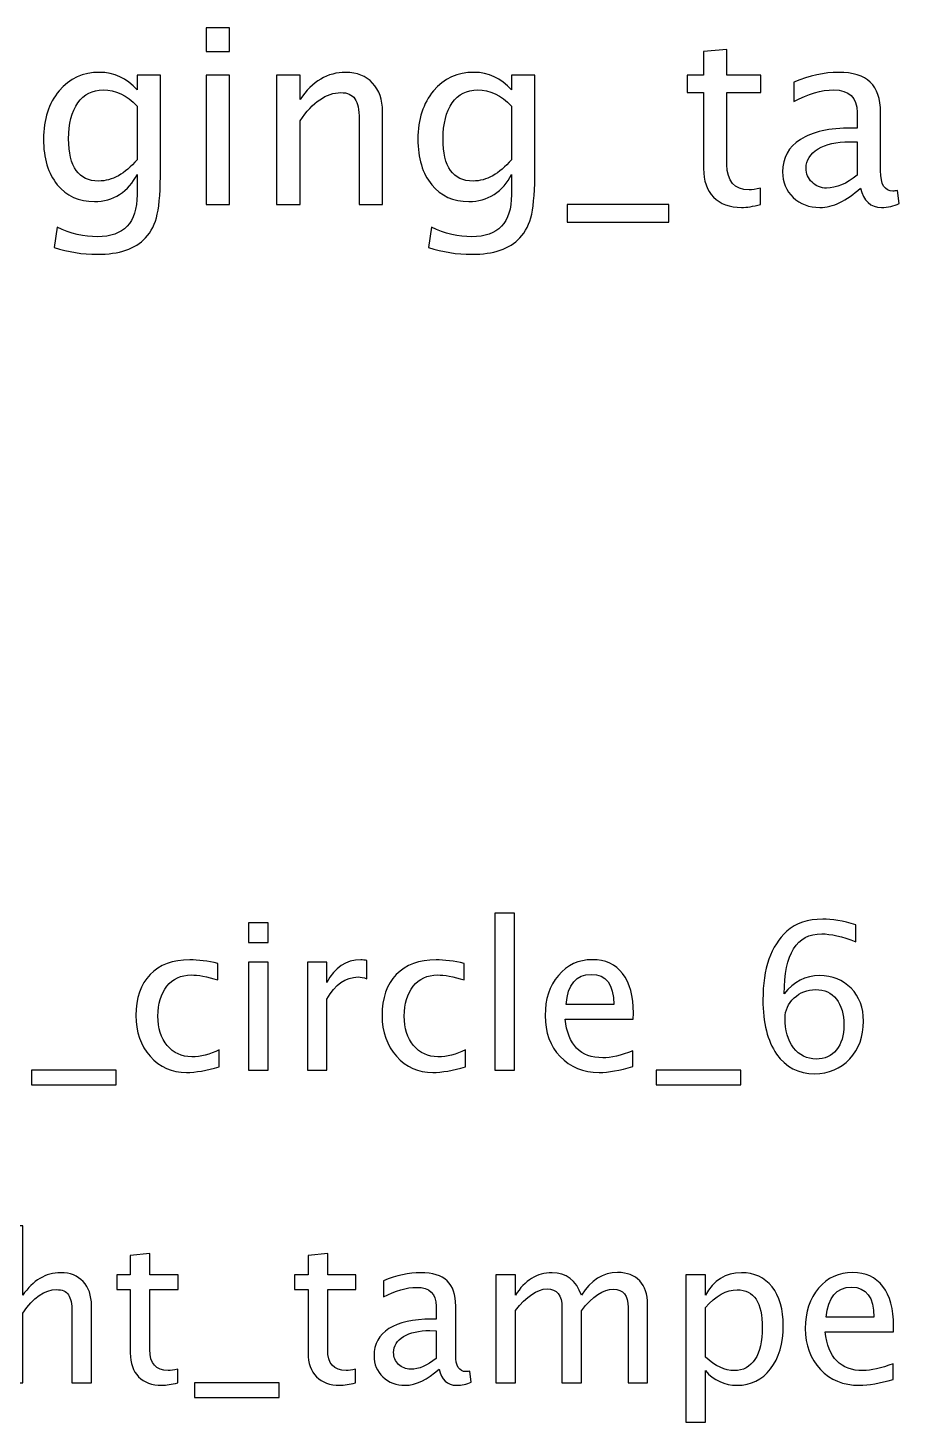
# Model space of a CAD drawing. Header units: centimetres. Extents: x -28.3 to 27.7, y -26.9 to 29.1.
# Drawn here: x -10.86 to -6.33, y 21.84 to 29.09 of the extents above; entities that cross this region are included whole.
import ezdxf

# ---------------------------------------------------------------- set-up
doc = ezdxf.new("R2010")
doc.units = ezdxf.units.CM
doc.header["$MEASUREMENT"] = 0
doc.layers.add('Layer 1', color=7, linetype='Continuous')

msp = doc.modelspace()

# ---------------------------------------------------------------- linework, layer by layer
at = {"layer": 'Layer 1'}
for points, knots in [([(-9.93067, 28.96673), (-9.93067, 28.96673), (-9.93067, 29.08865), (-9.93067, 29.08865), (-9.93067, 29.08865), (-9.93067, 29.08865), (-9.80875, 29.08865), (-9.80875, 29.08865), (-9.80875, 29.08865), (-9.80875, 29.08865), (-9.80875, 28.96673), (-9.80875, 28.96673), (-9.80875, 28.96673), (-9.80875, 28.96673), (-9.93067, 28.96673), (-9.93067, 28.96673)], [0, 0, 0, 0, 0.2, 0.2, 0.2, 0.2, 0.4, 0.4, 0.4, 0.4, 0.6, 0.6, 0.6, 0.6, 1, 1, 1, 1]), ([(-7.04755, 28.17065), (-7.08523, 28.16028), (-7.11803, 28.1552), (-7.14576, 28.1552), (-7.14576, 28.1552), (-7.20799, 28.1552), (-7.25646, 28.17298), (-7.29118, 28.20854), (-7.29118, 28.20854), (-7.3261, 28.2441), (-7.34346, 28.29342), (-7.34346, 28.35671), (-7.34346, 28.35671), (-7.34346, 28.35671), (-7.34346, 28.7521), (-7.34346, 28.7521), (-7.34346, 28.7521), (-7.34346, 28.7521), (-7.4277, 28.7521), (-7.4277, 28.7521), (-7.4277, 28.7521), (-7.4277, 28.7521), (-7.4277, 28.84354), (-7.4277, 28.84354), (-7.4277, 28.84354), (-7.4277, 28.84354), (-7.34346, 28.84354), (-7.34346, 28.84354), (-7.34346, 28.84354), (-7.34346, 28.84354), (-7.34346, 28.96525), (-7.34346, 28.96525), (-7.34346, 28.96525), (-7.34346, 28.96525), (-7.22154, 28.97689), (-7.22154, 28.97689), (-7.22154, 28.97689), (-7.22154, 28.97689), (-7.22154, 28.84354), (-7.22154, 28.84354), (-7.22154, 28.84354), (-7.22154, 28.84354), (-7.04501, 28.84354), (-7.04501, 28.84354), (-7.04501, 28.84354), (-7.04501, 28.84354), (-7.04501, 28.7521), (-7.04501, 28.7521), (-7.04501, 28.7521), (-7.04501, 28.7521), (-7.22154, 28.7521), (-7.22154, 28.7521), (-7.22154, 28.7521), (-7.22154, 28.7521), (-7.22154, 28.37872), (-7.22154, 28.37872), (-7.22154, 28.37872), (-7.22154, 28.29067), (-7.18323, 28.24664), (-7.10682, 28.24664), (-7.10682, 28.24664), (-7.09052, 28.24664), (-7.07083, 28.24939), (-7.04755, 28.25468), (-7.04755, 28.25468), (-7.04755, 28.25468), (-7.04755, 28.17065), (-7.04755, 28.17065)], [0, 0, 0, 0, 0.0555556, 0.0555556, 0.0555556, 0.0555556, 0.1111111, 0.1111111, 0.1111111, 0.1111111, 0.1666667, 0.1666667, 0.1666667, 0.1666667, 0.2222222, 0.2222222, 0.2222222, 0.2222222, 0.2777778, 0.2777778, 0.2777778, 0.2777778, 0.3333333, 0.3333333, 0.3333333, 0.3333333, 0.3888889, 0.3888889, 0.3888889, 0.3888889, 0.4444444, 0.4444444, 0.4444444, 0.4444444, 0.5, 0.5, 0.5, 0.5, 0.5555556, 0.5555556, 0.5555556, 0.5555556, 0.6111111, 0.6111111, 0.6111111, 0.6111111, 0.6666667, 0.6666667, 0.6666667, 0.6666667, 0.7222222, 0.7222222, 0.7222222, 0.7222222, 0.7777778, 0.7777778, 0.7777778, 0.7777778, 0.8333333, 0.8333333, 0.8333333, 0.8333333, 0.8888889, 0.8888889, 0.8888889, 0.8888889, 1, 1, 1, 1]), ([(-10.71998, 27.94692), (-10.71998, 27.94692), (-10.70559, 28.05233), (-10.70559, 28.05233), (-10.70559, 28.05233), (-10.63489, 28.01931), (-10.56483, 28.0028), (-10.49561, 28.0028), (-10.49561, 28.0028), (-10.35824, 28.0028), (-10.28945, 28.07561), (-10.28945, 28.22103), (-10.28945, 28.22103), (-10.28945, 28.22103), (-10.28945, 28.32686), (-10.28945, 28.32686), (-10.28945, 28.32686), (-10.31062, 28.2822), (-10.34067, 28.2477), (-10.37983, 28.22293), (-10.37983, 28.22293), (-10.41899, 28.19817), (-10.46259, 28.18568), (-10.51064, 28.18568), (-10.51064, 28.18568), (-10.59213, 28.18568), (-10.65669, 28.21489), (-10.70432, 28.27331), (-10.70432, 28.27331), (-10.75194, 28.33173), (-10.77586, 28.41089), (-10.77586, 28.5108), (-10.77586, 28.5108), (-10.77586, 28.61304), (-10.74877, 28.69643), (-10.69458, 28.76099), (-10.69458, 28.76099), (-10.64018, 28.82534), (-10.57012, 28.85751), (-10.48397, 28.85751), (-10.48397, 28.85751), (-10.40862, 28.85751), (-10.34364, 28.82703), (-10.28945, 28.76586), (-10.28945, 28.76586), (-10.28945, 28.76586), (-10.28945, 28.84354), (-10.28945, 28.84354), (-10.28945, 28.84354), (-10.28945, 28.84354), (-10.16753, 28.84354), (-10.16753, 28.84354), (-10.16753, 28.84354), (-10.16753, 28.84354), (-10.16753, 28.35417), (-10.16753, 28.35417), (-10.16753, 28.35417), (-10.16753, 28.24897), (-10.17303, 28.17108), (-10.18404, 28.12049), (-10.18404, 28.12049), (-10.19483, 28.0699), (-10.21558, 28.02841), (-10.24563, 27.99624), (-10.24563, 27.99624), (-10.29897, 27.93972), (-10.38237, 27.91136), (-10.49561, 27.91136), (-10.49561, 27.91136), (-10.57329, 27.91136), (-10.64801, 27.92321), (-10.71998, 27.94692)], [0, 0, 0, 0, 0.0526316, 0.0526316, 0.0526316, 0.0526316, 0.1052632, 0.1052632, 0.1052632, 0.1052632, 0.1578947, 0.1578947, 0.1578947, 0.1578947, 0.2105263, 0.2105263, 0.2105263, 0.2105263, 0.2631579, 0.2631579, 0.2631579, 0.2631579, 0.3157895, 0.3157895, 0.3157895, 0.3157895, 0.3684211, 0.3684211, 0.3684211, 0.3684211, 0.4210526, 0.4210526, 0.4210526, 0.4210526, 0.4736842, 0.4736842, 0.4736842, 0.4736842, 0.5263158, 0.5263158, 0.5263158, 0.5263158, 0.5789474, 0.5789474, 0.5789474, 0.5789474, 0.6315789, 0.6315789, 0.6315789, 0.6315789, 0.6842105, 0.6842105, 0.6842105, 0.6842105, 0.7368421, 0.7368421, 0.7368421, 0.7368421, 0.7894737, 0.7894737, 0.7894737, 0.7894737, 0.8421053, 0.8421053, 0.8421053, 0.8421053, 0.8947368, 0.8947368, 0.8947368, 0.8947368, 1, 1, 1, 1]), ([(-9.56364, 28.17044), (-9.56364, 28.17044), (-9.56364, 28.84354), (-9.56364, 28.84354), (-9.56364, 28.84354), (-9.56364, 28.84354), (-9.44172, 28.84354), (-9.44172, 28.84354), (-9.44172, 28.84354), (-9.44172, 28.84354), (-9.44172, 28.71633), (-9.44172, 28.71633), (-9.44172, 28.71633), (-9.37716, 28.81052), (-9.298, 28.85751), (-9.20444, 28.85751), (-9.20444, 28.85751), (-9.1456, 28.85751), (-9.09882, 28.8391), (-9.06432, 28.80205), (-9.06432, 28.80205), (-9.02982, 28.76522), (-9.01246, 28.71548), (-9.01246, 28.65325), (-9.01246, 28.65325), (-9.01246, 28.65325), (-9.01246, 28.17044), (-9.01246, 28.17044), (-9.01246, 28.17044), (-9.01246, 28.17044), (-9.13438, 28.17044), (-9.13438, 28.17044), (-9.13438, 28.17044), (-9.13438, 28.17044), (-9.13438, 28.61346), (-9.13438, 28.61346), (-9.13438, 28.61346), (-9.13438, 28.66341), (-9.14179, 28.69897), (-9.15639, 28.72014), (-9.15639, 28.72014), (-9.17121, 28.74152), (-9.19555, 28.7521), (-9.22963, 28.7521), (-9.22963, 28.7521), (-9.30456, 28.7521), (-9.37526, 28.70321), (-9.44172, 28.60542), (-9.44172, 28.60542), (-9.44172, 28.60542), (-9.44172, 28.17044), (-9.44172, 28.17044), (-9.44172, 28.17044), (-9.44172, 28.17044), (-9.56364, 28.17044), (-9.56364, 28.17044)], [0, 0, 0, 0, 0.0666667, 0.0666667, 0.0666667, 0.0666667, 0.1333333, 0.1333333, 0.1333333, 0.1333333, 0.2, 0.2, 0.2, 0.2, 0.2666667, 0.2666667, 0.2666667, 0.2666667, 0.3333333, 0.3333333, 0.3333333, 0.3333333, 0.4, 0.4, 0.4, 0.4, 0.4666667, 0.4666667, 0.4666667, 0.4666667, 0.5333333, 0.5333333, 0.5333333, 0.5333333, 0.6, 0.6, 0.6, 0.6, 0.6666667, 0.6666667, 0.6666667, 0.6666667, 0.7333333, 0.7333333, 0.7333333, 0.7333333, 0.8, 0.8, 0.8, 0.8, 0.8666667, 0.8666667, 0.8666667, 0.8666667, 1, 1, 1, 1]), ([(-8.77285, 27.94692), (-8.77285, 27.94692), (-8.75846, 28.05233), (-8.75846, 28.05233), (-8.75846, 28.05233), (-8.68776, 28.01931), (-8.6177, 28.0028), (-8.54848, 28.0028), (-8.54848, 28.0028), (-8.41111, 28.0028), (-8.34232, 28.07561), (-8.34232, 28.22103), (-8.34232, 28.22103), (-8.34232, 28.22103), (-8.34232, 28.32686), (-8.34232, 28.32686), (-8.34232, 28.32686), (-8.36349, 28.2822), (-8.39354, 28.2477), (-8.4327, 28.22293), (-8.4327, 28.22293), (-8.47186, 28.19817), (-8.51546, 28.18568), (-8.56351, 28.18568), (-8.56351, 28.18568), (-8.645, 28.18568), (-8.70956, 28.21489), (-8.75719, 28.27331), (-8.75719, 28.27331), (-8.80481, 28.33173), (-8.82873, 28.41089), (-8.82873, 28.5108), (-8.82873, 28.5108), (-8.82873, 28.61304), (-8.80164, 28.69643), (-8.74745, 28.76099), (-8.74745, 28.76099), (-8.69305, 28.82534), (-8.62299, 28.85751), (-8.53684, 28.85751), (-8.53684, 28.85751), (-8.46149, 28.85751), (-8.39651, 28.82703), (-8.34232, 28.76586), (-8.34232, 28.76586), (-8.34232, 28.76586), (-8.34232, 28.84354), (-8.34232, 28.84354), (-8.34232, 28.84354), (-8.34232, 28.84354), (-8.2204, 28.84354), (-8.2204, 28.84354), (-8.2204, 28.84354), (-8.2204, 28.84354), (-8.2204, 28.35417), (-8.2204, 28.35417), (-8.2204, 28.35417), (-8.2204, 28.24897), (-8.2259, 28.17108), (-8.23691, 28.12049), (-8.23691, 28.12049), (-8.2477, 28.0699), (-8.26845, 28.02841), (-8.2985, 27.99624), (-8.2985, 27.99624), (-8.35184, 27.93972), (-8.43524, 27.91136), (-8.54848, 27.91136), (-8.54848, 27.91136), (-8.62616, 27.91136), (-8.70088, 27.92321), (-8.77285, 27.94692)], [0, 0, 0, 0, 0.0526316, 0.0526316, 0.0526316, 0.0526316, 0.1052632, 0.1052632, 0.1052632, 0.1052632, 0.1578947, 0.1578947, 0.1578947, 0.1578947, 0.2105263, 0.2105263, 0.2105263, 0.2105263, 0.2631579, 0.2631579, 0.2631579, 0.2631579, 0.3157895, 0.3157895, 0.3157895, 0.3157895, 0.3684211, 0.3684211, 0.3684211, 0.3684211, 0.4210526, 0.4210526, 0.4210526, 0.4210526, 0.4736842, 0.4736842, 0.4736842, 0.4736842, 0.5263158, 0.5263158, 0.5263158, 0.5263158, 0.5789474, 0.5789474, 0.5789474, 0.5789474, 0.6315789, 0.6315789, 0.6315789, 0.6315789, 0.6842105, 0.6842105, 0.6842105, 0.6842105, 0.7368421, 0.7368421, 0.7368421, 0.7368421, 0.7894737, 0.7894737, 0.7894737, 0.7894737, 0.8421053, 0.8421053, 0.8421053, 0.8421053, 0.8947368, 0.8947368, 0.8947368, 0.8947368, 1, 1, 1, 1]), ([(-6.52664, 28.25617), (-6.59987, 28.18886), (-6.67036, 28.1552), (-6.73809, 28.1552), (-6.73809, 28.1552), (-6.79376, 28.1552), (-6.84012, 28.17256), (-6.87673, 28.20748), (-6.87673, 28.20748), (-6.91356, 28.24241), (-6.93198, 28.28643), (-6.93198, 28.33956), (-6.93198, 28.33956), (-6.93198, 28.41301), (-6.90108, 28.46953), (-6.83927, 28.5089), (-6.83927, 28.5089), (-6.77746, 28.54827), (-6.68877, 28.56795), (-6.5732, 28.56795), (-6.5732, 28.56795), (-6.5732, 28.56795), (-6.54463, 28.56795), (-6.54463, 28.56795), (-6.54463, 28.56795), (-6.54463, 28.56795), (-6.54463, 28.64902), (-6.54463, 28.64902), (-6.54463, 28.64902), (-6.54463, 28.72712), (-6.58527, 28.76607), (-6.66676, 28.76607), (-6.66676, 28.76607), (-6.72984, 28.76607), (-6.79884, 28.74617), (-6.87356, 28.70638), (-6.87356, 28.70638), (-6.87356, 28.70638), (-6.87356, 28.80671), (-6.87356, 28.80671), (-6.87356, 28.80671), (-6.79143, 28.84058), (-6.71396, 28.85751), (-6.64136, 28.85751), (-6.64136, 28.85751), (-6.56664, 28.85751), (-6.5114, 28.84058), (-6.47605, 28.8065), (-6.47605, 28.8065), (-6.44049, 28.77242), (-6.42271, 28.71993), (-6.42271, 28.64902), (-6.42271, 28.64902), (-6.42271, 28.64902), (-6.42271, 28.34485), (-6.42271, 28.34485), (-6.42271, 28.34485), (-6.42271, 28.27522), (-6.40133, 28.24029), (-6.35836, 28.24029), (-6.35836, 28.24029), (-6.35307, 28.24029), (-6.34524, 28.24114), (-6.33487, 28.24283), (-6.33487, 28.24283), (-6.33487, 28.24283), (-6.32619, 28.1751), (-6.32619, 28.1751), (-6.32619, 28.1751), (-6.35392, 28.16176), (-6.3844, 28.1552), (-6.41784, 28.1552), (-6.41784, 28.1552), (-6.47478, 28.1552), (-6.51097, 28.18886), (-6.52664, 28.25617)], [0, 0, 0, 0, 0.05, 0.05, 0.05, 0.05, 0.1, 0.1, 0.1, 0.1, 0.15, 0.15, 0.15, 0.15, 0.2, 0.2, 0.2, 0.2, 0.25, 0.25, 0.25, 0.25, 0.3, 0.3, 0.3, 0.3, 0.35, 0.35, 0.35, 0.35, 0.4, 0.4, 0.4, 0.4, 0.45, 0.45, 0.45, 0.45, 0.5, 0.5, 0.5, 0.5, 0.55, 0.55, 0.55, 0.55, 0.6, 0.6, 0.6, 0.6, 0.65, 0.65, 0.65, 0.65, 0.7, 0.7, 0.7, 0.7, 0.75, 0.75, 0.75, 0.75, 0.8, 0.8, 0.8, 0.8, 0.85, 0.85, 0.85, 0.85, 0.9, 0.9, 0.9, 0.9, 1, 1, 1, 1]), ([(-9.93067, 28.17044), (-9.93067, 28.17044), (-9.93067, 28.84354), (-9.93067, 28.84354), (-9.93067, 28.84354), (-9.93067, 28.84354), (-9.80875, 28.84354), (-9.80875, 28.84354), (-9.80875, 28.84354), (-9.80875, 28.84354), (-9.80875, 28.17044), (-9.80875, 28.17044), (-9.80875, 28.17044), (-9.80875, 28.17044), (-9.93067, 28.17044), (-9.93067, 28.17044)], [0, 0, 0, 0, 0.2, 0.2, 0.2, 0.2, 0.4, 0.4, 0.4, 0.4, 0.6, 0.6, 0.6, 0.6, 1, 1, 1, 1]), ([(-10.28945, 28.40327), (-10.28945, 28.40327), (-10.28945, 28.68246), (-10.28945, 28.68246), (-10.28945, 28.68246), (-10.34321, 28.73813), (-10.40184, 28.76607), (-10.46513, 28.76607), (-10.46513, 28.76607), (-10.52144, 28.76607), (-10.56546, 28.74363), (-10.59721, 28.69855), (-10.59721, 28.69855), (-10.62917, 28.65368), (-10.64505, 28.59123), (-10.64505, 28.51165), (-10.64505, 28.51165), (-10.64505, 28.36539), (-10.59319, 28.29236), (-10.48926, 28.29236), (-10.48926, 28.29236), (-10.41857, 28.29236), (-10.35189, 28.3294), (-10.28945, 28.40327)], [0, 0, 0, 0, 0.1428571, 0.1428571, 0.1428571, 0.1428571, 0.2857143, 0.2857143, 0.2857143, 0.2857143, 0.4285714, 0.4285714, 0.4285714, 0.4285714, 0.5714286, 0.5714286, 0.5714286, 0.5714286, 0.7142857, 0.7142857, 0.7142857, 0.7142857, 1, 1, 1, 1]), ([(-8.34232, 28.40327), (-8.34232, 28.40327), (-8.34232, 28.68246), (-8.34232, 28.68246), (-8.34232, 28.68246), (-8.39608, 28.73813), (-8.45471, 28.76607), (-8.518, 28.76607), (-8.518, 28.76607), (-8.57431, 28.76607), (-8.61833, 28.74363), (-8.65008, 28.69855), (-8.65008, 28.69855), (-8.68204, 28.65368), (-8.69792, 28.59123), (-8.69792, 28.51165), (-8.69792, 28.51165), (-8.69792, 28.36539), (-8.64606, 28.29236), (-8.54213, 28.29236), (-8.54213, 28.29236), (-8.47144, 28.29236), (-8.40476, 28.3294), (-8.34232, 28.40327)], [0, 0, 0, 0, 0.1428571, 0.1428571, 0.1428571, 0.1428571, 0.2857143, 0.2857143, 0.2857143, 0.2857143, 0.4285714, 0.4285714, 0.4285714, 0.4285714, 0.5714286, 0.5714286, 0.5714286, 0.5714286, 0.7142857, 0.7142857, 0.7142857, 0.7142857, 1, 1, 1, 1]), ([(-6.54463, 28.32263), (-6.54463, 28.32263), (-6.54463, 28.49556), (-6.54463, 28.49556), (-6.54463, 28.49556), (-6.54463, 28.49556), (-6.58379, 28.49683), (-6.58379, 28.49683), (-6.58379, 28.49683), (-6.65152, 28.49683), (-6.70613, 28.48434), (-6.74783, 28.45937), (-6.74783, 28.45937), (-6.78932, 28.43418), (-6.81006, 28.40095), (-6.81006, 28.35946), (-6.81006, 28.35946), (-6.81006, 28.33046), (-6.79969, 28.30591), (-6.77916, 28.2858), (-6.77916, 28.2858), (-6.75841, 28.26569), (-6.73322, 28.25553), (-6.70338, 28.25553), (-6.70338, 28.25553), (-6.65258, 28.25553), (-6.59966, 28.27797), (-6.54463, 28.32263)], [0, 0, 0, 0, 0.125, 0.125, 0.125, 0.125, 0.25, 0.25, 0.25, 0.25, 0.375, 0.375, 0.375, 0.375, 0.5, 0.5, 0.5, 0.5, 0.625, 0.625, 0.625, 0.625, 0.75, 0.75, 0.75, 0.75, 1, 1, 1, 1]), ([(-8.05212, 28.079), (-8.05212, 28.079), (-8.05212, 28.17044), (-8.05212, 28.17044), (-8.05212, 28.17044), (-8.05212, 28.17044), (-7.5238, 28.17044), (-7.5238, 28.17044), (-7.5238, 28.17044), (-7.5238, 28.17044), (-7.5238, 28.079), (-7.5238, 28.079), (-7.5238, 28.079), (-7.5238, 28.079), (-8.05212, 28.079), (-8.05212, 28.079)], [0, 0, 0, 0, 0.2, 0.2, 0.2, 0.2, 0.4, 0.4, 0.4, 0.4, 0.6, 0.6, 0.6, 0.6, 1, 1, 1, 1]), ([(-9.70948, 24.33401), (-9.70948, 24.33401), (-9.70948, 24.43561), (-9.70948, 24.43561), (-9.70948, 24.43561), (-9.70948, 24.43561), (-9.60788, 24.43561), (-9.60788, 24.43561), (-9.60788, 24.43561), (-9.60788, 24.43561), (-9.60788, 24.33401), (-9.60788, 24.33401), (-9.60788, 24.33401), (-9.60788, 24.33401), (-9.70948, 24.33401), (-9.70948, 24.33401)], [0, 0, 0, 0, 0.2, 0.2, 0.2, 0.2, 0.4, 0.4, 0.4, 0.4, 0.6, 0.6, 0.6, 0.6, 1, 1, 1, 1]), ([(-8.42855, 23.67044), (-8.42855, 23.67044), (-8.42855, 24.48641), (-8.42855, 24.48641), (-8.42855, 24.48641), (-8.42855, 24.48641), (-8.32695, 24.48641), (-8.32695, 24.48641), (-8.32695, 24.48641), (-8.32695, 24.48641), (-8.32695, 23.67044), (-8.32695, 23.67044), (-8.32695, 23.67044), (-8.32695, 23.67044), (-8.42855, 23.67044), (-8.42855, 23.67044)], [0, 0, 0, 0, 0.2, 0.2, 0.2, 0.2, 0.4, 0.4, 0.4, 0.4, 0.6, 0.6, 0.6, 0.6, 1, 1, 1, 1]), ([(-6.92343, 24.06696), (-6.87474, 24.12993), (-6.81354, 24.16151), (-6.73981, 24.16151), (-6.73981, 24.16151), (-6.67296, 24.16151), (-6.61828, 24.13946), (-6.57559, 24.09518), (-6.57559, 24.09518), (-6.53308, 24.05091), (-6.51174, 23.99411), (-6.51174, 23.92479), (-6.51174, 23.92479), (-6.51174, 23.84524), (-6.53555, 23.7798), (-6.58335, 23.72847), (-6.58335, 23.72847), (-6.63115, 23.67714), (-6.69183, 23.65139), (-6.76574, 23.65139), (-6.76574, 23.65139), (-6.8497, 23.65139), (-6.91567, 23.68543), (-6.96311, 23.75334), (-6.96311, 23.75334), (-7.01074, 23.82143), (-7.03455, 23.91562), (-7.03455, 24.03574), (-7.03455, 24.03574), (-7.03455, 24.19766), (-6.99292, 24.31637), (-6.90985, 24.39222), (-6.90985, 24.39222), (-6.86469, 24.43385), (-6.80225, 24.45466), (-6.7227, 24.45466), (-6.7227, 24.45466), (-6.67648, 24.45466), (-6.61916, 24.44514), (-6.5509, 24.42609), (-6.5509, 24.42609), (-6.5509, 24.42609), (-6.5509, 24.33719), (-6.5509, 24.33719), (-6.5509, 24.33719), (-6.62304, 24.3647), (-6.6823, 24.37846), (-6.72887, 24.37846), (-6.72887, 24.37846), (-6.85852, 24.37846), (-6.92343, 24.27457), (-6.92343, 24.06696)], [0, 0, 0, 0, 0.0714286, 0.0714286, 0.0714286, 0.0714286, 0.1428571, 0.1428571, 0.1428571, 0.1428571, 0.2142857, 0.2142857, 0.2142857, 0.2142857, 0.2857143, 0.2857143, 0.2857143, 0.2857143, 0.3571429, 0.3571429, 0.3571429, 0.3571429, 0.4285714, 0.4285714, 0.4285714, 0.4285714, 0.5, 0.5, 0.5, 0.5, 0.5714286, 0.5714286, 0.5714286, 0.5714286, 0.6428571, 0.6428571, 0.6428571, 0.6428571, 0.7142857, 0.7142857, 0.7142857, 0.7142857, 0.7857143, 0.7857143, 0.7857143, 0.7857143, 0.8571429, 0.8571429, 0.8571429, 0.8571429, 1, 1, 1, 1]), ([(-9.86205, 23.68737), (-9.92785, 23.66762), (-9.98464, 23.65774), (-10.03245, 23.65774), (-10.03245, 23.65774), (-10.10829, 23.65774), (-10.17109, 23.68579), (-10.22101, 23.7417), (-10.22101, 23.7417), (-10.27092, 23.79779), (-10.29597, 23.86852), (-10.29597, 23.95372), (-10.29597, 23.95372), (-10.29597, 24.04474), (-10.27128, 24.11582), (-10.22189, 24.16662), (-10.22189, 24.16662), (-10.1725, 24.2176), (-10.10353, 24.243), (-10.01498, 24.243), (-10.01498, 24.243), (-9.97142, 24.243), (-9.92238, 24.237), (-9.8684, 24.225), (-9.8684, 24.225), (-9.8684, 24.225), (-9.8684, 24.13928), (-9.8684, 24.13928), (-9.8684, 24.13928), (-9.92573, 24.15621), (-9.97247, 24.16468), (-10.00846, 24.16468), (-10.00846, 24.16468), (-10.06067, 24.16468), (-10.10247, 24.1451), (-10.13369, 24.10612), (-10.13369, 24.10612), (-10.16491, 24.06714), (-10.18061, 24.0151), (-10.18061, 23.95019), (-10.18061, 23.95019), (-10.18061, 23.88722), (-10.16438, 23.83642), (-10.13211, 23.79744), (-10.13211, 23.79744), (-10.09983, 23.75863), (-10.05767, 23.73923), (-10.00528, 23.73923), (-10.00528, 23.73923), (-9.95889, 23.73923), (-9.91127, 23.75123), (-9.86205, 23.77521), (-9.86205, 23.77521), (-9.86205, 23.77521), (-9.86205, 23.68737), (-9.86205, 23.68737)], [0, 0, 0, 0, 0.0666667, 0.0666667, 0.0666667, 0.0666667, 0.1333333, 0.1333333, 0.1333333, 0.1333333, 0.2, 0.2, 0.2, 0.2, 0.2666667, 0.2666667, 0.2666667, 0.2666667, 0.3333333, 0.3333333, 0.3333333, 0.3333333, 0.4, 0.4, 0.4, 0.4, 0.4666667, 0.4666667, 0.4666667, 0.4666667, 0.5333333, 0.5333333, 0.5333333, 0.5333333, 0.6, 0.6, 0.6, 0.6, 0.6666667, 0.6666667, 0.6666667, 0.6666667, 0.7333333, 0.7333333, 0.7333333, 0.7333333, 0.8, 0.8, 0.8, 0.8, 0.8666667, 0.8666667, 0.8666667, 0.8666667, 1, 1, 1, 1]), ([(-9.70948, 23.67044), (-9.70948, 23.67044), (-9.70948, 24.23135), (-9.70948, 24.23135), (-9.70948, 24.23135), (-9.70948, 24.23135), (-9.60788, 24.23135), (-9.60788, 24.23135), (-9.60788, 24.23135), (-9.60788, 24.23135), (-9.60788, 23.67044), (-9.60788, 23.67044), (-9.60788, 23.67044), (-9.60788, 23.67044), (-9.70948, 23.67044), (-9.70948, 23.67044)], [0, 0, 0, 0, 0.2, 0.2, 0.2, 0.2, 0.4, 0.4, 0.4, 0.4, 0.6, 0.6, 0.6, 0.6, 1, 1, 1, 1]), ([(-9.40362, 23.67044), (-9.40362, 23.67044), (-9.40362, 24.23135), (-9.40362, 24.23135), (-9.40362, 24.23135), (-9.40362, 24.23135), (-9.30202, 24.23135), (-9.30202, 24.23135), (-9.30202, 24.23135), (-9.30202, 24.23135), (-9.30202, 24.12535), (-9.30202, 24.12535), (-9.30202, 24.12535), (-9.26163, 24.20384), (-9.20307, 24.243), (-9.12616, 24.243), (-9.12616, 24.243), (-9.11575, 24.243), (-9.10482, 24.24211), (-9.09353, 24.24035), (-9.09353, 24.24035), (-9.09353, 24.24035), (-9.09353, 24.14528), (-9.09353, 24.14528), (-9.09353, 24.14528), (-9.11117, 24.1511), (-9.12669, 24.1541), (-9.1401, 24.1541), (-9.1401, 24.1541), (-9.20465, 24.1541), (-9.25863, 24.116), (-9.30202, 24.03962), (-9.30202, 24.03962), (-9.30202, 24.03962), (-9.30202, 23.67044), (-9.30202, 23.67044), (-9.30202, 23.67044), (-9.30202, 23.67044), (-9.40362, 23.67044), (-9.40362, 23.67044)], [0, 0, 0, 0, 0.0909091, 0.0909091, 0.0909091, 0.0909091, 0.1818182, 0.1818182, 0.1818182, 0.1818182, 0.2727273, 0.2727273, 0.2727273, 0.2727273, 0.3636364, 0.3636364, 0.3636364, 0.3636364, 0.4545455, 0.4545455, 0.4545455, 0.4545455, 0.5454545, 0.5454545, 0.5454545, 0.5454545, 0.6363636, 0.6363636, 0.6363636, 0.6363636, 0.7272727, 0.7272727, 0.7272727, 0.7272727, 0.8181818, 0.8181818, 0.8181818, 0.8181818, 1, 1, 1, 1]), ([(-8.58112, 23.68737), (-8.64692, 23.66762), (-8.70371, 23.65774), (-8.75152, 23.65774), (-8.75152, 23.65774), (-8.82736, 23.65774), (-8.89016, 23.68579), (-8.94008, 23.7417), (-8.94008, 23.7417), (-8.98999, 23.79779), (-9.01504, 23.86852), (-9.01504, 23.95372), (-9.01504, 23.95372), (-9.01504, 24.04474), (-8.99035, 24.11582), (-8.94096, 24.16662), (-8.94096, 24.16662), (-8.89157, 24.2176), (-8.8226, 24.243), (-8.73405, 24.243), (-8.73405, 24.243), (-8.69049, 24.243), (-8.64145, 24.237), (-8.58747, 24.225), (-8.58747, 24.225), (-8.58747, 24.225), (-8.58747, 24.13928), (-8.58747, 24.13928), (-8.58747, 24.13928), (-8.6448, 24.15621), (-8.69154, 24.16468), (-8.72753, 24.16468), (-8.72753, 24.16468), (-8.77974, 24.16468), (-8.82154, 24.1451), (-8.85276, 24.10612), (-8.85276, 24.10612), (-8.88398, 24.06714), (-8.89968, 24.0151), (-8.89968, 23.95019), (-8.89968, 23.95019), (-8.89968, 23.88722), (-8.88345, 23.83642), (-8.85118, 23.79744), (-8.85118, 23.79744), (-8.8189, 23.75863), (-8.77674, 23.73923), (-8.72435, 23.73923), (-8.72435, 23.73923), (-8.67796, 23.73923), (-8.63034, 23.75123), (-8.58112, 23.77521), (-8.58112, 23.77521), (-8.58112, 23.77521), (-8.58112, 23.68737), (-8.58112, 23.68737)], [0, 0, 0, 0, 0.0666667, 0.0666667, 0.0666667, 0.0666667, 0.1333333, 0.1333333, 0.1333333, 0.1333333, 0.2, 0.2, 0.2, 0.2, 0.2666667, 0.2666667, 0.2666667, 0.2666667, 0.3333333, 0.3333333, 0.3333333, 0.3333333, 0.4, 0.4, 0.4, 0.4, 0.4666667, 0.4666667, 0.4666667, 0.4666667, 0.5333333, 0.5333333, 0.5333333, 0.5333333, 0.6, 0.6, 0.6, 0.6, 0.6666667, 0.6666667, 0.6666667, 0.6666667, 0.7333333, 0.7333333, 0.7333333, 0.7333333, 0.8, 0.8, 0.8, 0.8, 0.8666667, 0.8666667, 0.8666667, 0.8666667, 1, 1, 1, 1]), ([(-7.711, 23.68843), (-7.77926, 23.66797), (-7.83765, 23.65774), (-7.88633, 23.65774), (-7.88633, 23.65774), (-7.96941, 23.65774), (-8.03697, 23.68526), (-8.089, 23.74011), (-8.089, 23.74011), (-8.14103, 23.79497), (-8.16714, 23.86605), (-8.16714, 23.95354), (-8.16714, 23.95354), (-8.16714, 24.03839), (-8.14421, 24.10806), (-8.09817, 24.16256), (-8.09817, 24.16256), (-8.05213, 24.21689), (-7.99322, 24.24405), (-7.92143, 24.24405), (-7.92143, 24.24405), (-7.85352, 24.24405), (-7.80096, 24.21989), (-7.76392, 24.17156), (-7.76392, 24.17156), (-7.72687, 24.12323), (-7.70835, 24.05479), (-7.70835, 23.96607), (-7.70835, 23.96607), (-7.70835, 23.96607), (-7.70888, 23.93502), (-7.70888, 23.93502), (-7.70888, 23.93502), (-7.70888, 23.93502), (-8.06342, 23.93502), (-8.06342, 23.93502), (-8.06342, 23.93502), (-8.04861, 23.80097), (-7.98317, 23.73394), (-7.86728, 23.73394), (-7.86728, 23.73394), (-7.82477, 23.73394), (-7.77274, 23.74593), (-7.711, 23.76992), (-7.711, 23.76992), (-7.711, 23.76992), (-7.711, 23.68843), (-7.711, 23.68843)], [0, 0, 0, 0, 0.0769231, 0.0769231, 0.0769231, 0.0769231, 0.1538462, 0.1538462, 0.1538462, 0.1538462, 0.2307692, 0.2307692, 0.2307692, 0.2307692, 0.3076923, 0.3076923, 0.3076923, 0.3076923, 0.3846154, 0.3846154, 0.3846154, 0.3846154, 0.4615385, 0.4615385, 0.4615385, 0.4615385, 0.5384615, 0.5384615, 0.5384615, 0.5384615, 0.6153846, 0.6153846, 0.6153846, 0.6153846, 0.6923077, 0.6923077, 0.6923077, 0.6923077, 0.7692308, 0.7692308, 0.7692308, 0.7692308, 0.8461538, 0.8461538, 0.8461538, 0.8461538, 1, 1, 1, 1]), ([(-8.05813, 24.01122), (-8.05813, 24.01122), (-7.81048, 24.01122), (-7.81048, 24.01122), (-7.81048, 24.01122), (-7.81048, 24.11564), (-7.84946, 24.16786), (-7.92725, 24.16786), (-7.92725, 24.16786), (-8.00557, 24.16786), (-8.04914, 24.11564), (-8.05813, 24.01122)], [0, 0, 0, 0, 0.25, 0.25, 0.25, 0.25, 0.5, 0.5, 0.5, 0.5, 1, 1, 1, 1]), ([(-6.61334, 23.90468), (-6.61334, 23.9613), (-6.62639, 24.00611), (-6.65267, 24.03909), (-6.65267, 24.03909), (-6.67895, 24.07208), (-6.71494, 24.08848), (-6.76062, 24.08848), (-6.76062, 24.08848), (-6.80419, 24.08848), (-6.84141, 24.07402), (-6.87245, 24.04491), (-6.87245, 24.04491), (-6.90367, 24.01598), (-6.91919, 23.98106), (-6.91919, 23.94031), (-6.91919, 23.94031), (-6.91919, 23.87611), (-6.90438, 23.8246), (-6.87492, 23.7858), (-6.87492, 23.7858), (-6.84529, 23.74699), (-6.80613, 23.72759), (-6.75745, 23.72759), (-6.75745, 23.72759), (-6.71317, 23.72759), (-6.67807, 23.74346), (-6.65214, 23.77521), (-6.65214, 23.77521), (-6.62621, 23.80696), (-6.61334, 23.85018), (-6.61334, 23.90468)], [0, 0, 0, 0, 0.1111111, 0.1111111, 0.1111111, 0.1111111, 0.2222222, 0.2222222, 0.2222222, 0.2222222, 0.3333333, 0.3333333, 0.3333333, 0.3333333, 0.4444444, 0.4444444, 0.4444444, 0.4444444, 0.5555556, 0.5555556, 0.5555556, 0.5555556, 0.6666667, 0.6666667, 0.6666667, 0.6666667, 0.7777778, 0.7777778, 0.7777778, 0.7777778, 1, 1, 1, 1]), ([(-10.83783, 23.59424), (-10.83783, 23.59424), (-10.83783, 23.67044), (-10.83783, 23.67044), (-10.83783, 23.67044), (-10.83783, 23.67044), (-10.39756, 23.67044), (-10.39756, 23.67044), (-10.39756, 23.67044), (-10.39756, 23.67044), (-10.39756, 23.59424), (-10.39756, 23.59424), (-10.39756, 23.59424), (-10.39756, 23.59424), (-10.83783, 23.59424), (-10.83783, 23.59424)], [0, 0, 0, 0, 0.2, 0.2, 0.2, 0.2, 0.4, 0.4, 0.4, 0.4, 0.6, 0.6, 0.6, 0.6, 1, 1, 1, 1]), ([(-7.59017, 23.59424), (-7.59017, 23.59424), (-7.59017, 23.67044), (-7.59017, 23.67044), (-7.59017, 23.67044), (-7.59017, 23.67044), (-7.1499, 23.67044), (-7.1499, 23.67044), (-7.1499, 23.67044), (-7.1499, 23.67044), (-7.1499, 23.59424), (-7.1499, 23.59424), (-7.1499, 23.59424), (-7.1499, 23.59424), (-7.59017, 23.59424), (-7.59017, 23.59424)], [0, 0, 0, 0, 0.2, 0.2, 0.2, 0.2, 0.4, 0.4, 0.4, 0.4, 0.6, 0.6, 0.6, 0.6, 1, 1, 1, 1]), ([(-10.98572, 22.04413), (-10.98572, 22.04413), (-10.98572, 22.8601), (-10.98572, 22.8601), (-10.98572, 22.8601), (-10.98572, 22.8601), (-10.88412, 22.8601), (-10.88412, 22.8601), (-10.88412, 22.8601), (-10.88412, 22.8601), (-10.88412, 22.49904), (-10.88412, 22.49904), (-10.88412, 22.49904), (-10.83032, 22.57753), (-10.76435, 22.61669), (-10.68639, 22.61669), (-10.68639, 22.61669), (-10.63735, 22.61669), (-10.59837, 22.60134), (-10.56962, 22.57047), (-10.56962, 22.57047), (-10.54087, 22.53978), (-10.52641, 22.49833), (-10.52641, 22.44647), (-10.52641, 22.44647), (-10.52641, 22.44647), (-10.52641, 22.04413), (-10.52641, 22.04413), (-10.52641, 22.04413), (-10.52641, 22.04413), (-10.628, 22.04413), (-10.628, 22.04413), (-10.628, 22.04413), (-10.628, 22.04413), (-10.628, 22.41331), (-10.628, 22.41331), (-10.628, 22.41331), (-10.628, 22.45494), (-10.63418, 22.48457), (-10.64635, 22.50221), (-10.64635, 22.50221), (-10.6587, 22.52003), (-10.67898, 22.52885), (-10.70738, 22.52885), (-10.70738, 22.52885), (-10.76982, 22.52885), (-10.82873, 22.4881), (-10.88412, 22.40661), (-10.88412, 22.40661), (-10.88412, 22.40661), (-10.88412, 22.04413), (-10.88412, 22.04413), (-10.88412, 22.04413), (-10.88412, 22.04413), (-10.98572, 22.04413), (-10.98572, 22.04413)], [0, 0, 0, 0, 0.0666667, 0.0666667, 0.0666667, 0.0666667, 0.1333333, 0.1333333, 0.1333333, 0.1333333, 0.2, 0.2, 0.2, 0.2, 0.2666667, 0.2666667, 0.2666667, 0.2666667, 0.3333333, 0.3333333, 0.3333333, 0.3333333, 0.4, 0.4, 0.4, 0.4, 0.4666667, 0.4666667, 0.4666667, 0.4666667, 0.5333333, 0.5333333, 0.5333333, 0.5333333, 0.6, 0.6, 0.6, 0.6, 0.6666667, 0.6666667, 0.6666667, 0.6666667, 0.7333333, 0.7333333, 0.7333333, 0.7333333, 0.8, 0.8, 0.8, 0.8, 0.8666667, 0.8666667, 0.8666667, 0.8666667, 1, 1, 1, 1]), ([(-10.07803, 22.04431), (-10.10942, 22.03566), (-10.13676, 22.03143), (-10.15987, 22.03143), (-10.15987, 22.03143), (-10.21173, 22.03143), (-10.25212, 22.04625), (-10.28105, 22.07588), (-10.28105, 22.07588), (-10.31015, 22.10551), (-10.32462, 22.14661), (-10.32462, 22.19935), (-10.32462, 22.19935), (-10.32462, 22.19935), (-10.32462, 22.52885), (-10.32462, 22.52885), (-10.32462, 22.52885), (-10.32462, 22.52885), (-10.39482, 22.52885), (-10.39482, 22.52885), (-10.39482, 22.52885), (-10.39482, 22.52885), (-10.39482, 22.60504), (-10.39482, 22.60504), (-10.39482, 22.60504), (-10.39482, 22.60504), (-10.32462, 22.60504), (-10.32462, 22.60504), (-10.32462, 22.60504), (-10.32462, 22.60504), (-10.32462, 22.70647), (-10.32462, 22.70647), (-10.32462, 22.70647), (-10.32462, 22.70647), (-10.22302, 22.71617), (-10.22302, 22.71617), (-10.22302, 22.71617), (-10.22302, 22.71617), (-10.22302, 22.60504), (-10.22302, 22.60504), (-10.22302, 22.60504), (-10.22302, 22.60504), (-10.07591, 22.60504), (-10.07591, 22.60504), (-10.07591, 22.60504), (-10.07591, 22.60504), (-10.07591, 22.52885), (-10.07591, 22.52885), (-10.07591, 22.52885), (-10.07591, 22.52885), (-10.22302, 22.52885), (-10.22302, 22.52885), (-10.22302, 22.52885), (-10.22302, 22.52885), (-10.22302, 22.2177), (-10.22302, 22.2177), (-10.22302, 22.2177), (-10.22302, 22.14432), (-10.19109, 22.10763), (-10.12741, 22.10763), (-10.12741, 22.10763), (-10.11383, 22.10763), (-10.09743, 22.10992), (-10.07803, 22.11433), (-10.07803, 22.11433), (-10.07803, 22.11433), (-10.07803, 22.04431), (-10.07803, 22.04431)], [0, 0, 0, 0, 0.0555556, 0.0555556, 0.0555556, 0.0555556, 0.1111111, 0.1111111, 0.1111111, 0.1111111, 0.1666667, 0.1666667, 0.1666667, 0.1666667, 0.2222222, 0.2222222, 0.2222222, 0.2222222, 0.2777778, 0.2777778, 0.2777778, 0.2777778, 0.3333333, 0.3333333, 0.3333333, 0.3333333, 0.3888889, 0.3888889, 0.3888889, 0.3888889, 0.4444444, 0.4444444, 0.4444444, 0.4444444, 0.5, 0.5, 0.5, 0.5, 0.5555556, 0.5555556, 0.5555556, 0.5555556, 0.6111111, 0.6111111, 0.6111111, 0.6111111, 0.6666667, 0.6666667, 0.6666667, 0.6666667, 0.7222222, 0.7222222, 0.7222222, 0.7222222, 0.7777778, 0.7777778, 0.7777778, 0.7777778, 0.8333333, 0.8333333, 0.8333333, 0.8333333, 0.8888889, 0.8888889, 0.8888889, 0.8888889, 1, 1, 1, 1]), ([(-9.15305, 22.04431), (-9.18444, 22.03566), (-9.21178, 22.03143), (-9.23489, 22.03143), (-9.23489, 22.03143), (-9.28675, 22.03143), (-9.32714, 22.04625), (-9.35607, 22.07588), (-9.35607, 22.07588), (-9.38517, 22.10551), (-9.39964, 22.14661), (-9.39964, 22.19935), (-9.39964, 22.19935), (-9.39964, 22.19935), (-9.39964, 22.52885), (-9.39964, 22.52885), (-9.39964, 22.52885), (-9.39964, 22.52885), (-9.46984, 22.52885), (-9.46984, 22.52885), (-9.46984, 22.52885), (-9.46984, 22.52885), (-9.46984, 22.60504), (-9.46984, 22.60504), (-9.46984, 22.60504), (-9.46984, 22.60504), (-9.39964, 22.60504), (-9.39964, 22.60504), (-9.39964, 22.60504), (-9.39964, 22.60504), (-9.39964, 22.70647), (-9.39964, 22.70647), (-9.39964, 22.70647), (-9.39964, 22.70647), (-9.29804, 22.71617), (-9.29804, 22.71617), (-9.29804, 22.71617), (-9.29804, 22.71617), (-9.29804, 22.60504), (-9.29804, 22.60504), (-9.29804, 22.60504), (-9.29804, 22.60504), (-9.15093, 22.60504), (-9.15093, 22.60504), (-9.15093, 22.60504), (-9.15093, 22.60504), (-9.15093, 22.52885), (-9.15093, 22.52885), (-9.15093, 22.52885), (-9.15093, 22.52885), (-9.29804, 22.52885), (-9.29804, 22.52885), (-9.29804, 22.52885), (-9.29804, 22.52885), (-9.29804, 22.2177), (-9.29804, 22.2177), (-9.29804, 22.2177), (-9.29804, 22.14432), (-9.26611, 22.10763), (-9.20243, 22.10763), (-9.20243, 22.10763), (-9.18885, 22.10763), (-9.17245, 22.10992), (-9.15305, 22.11433), (-9.15305, 22.11433), (-9.15305, 22.11433), (-9.15305, 22.04431), (-9.15305, 22.04431)], [0, 0, 0, 0, 0.0555556, 0.0555556, 0.0555556, 0.0555556, 0.1111111, 0.1111111, 0.1111111, 0.1111111, 0.1666667, 0.1666667, 0.1666667, 0.1666667, 0.2222222, 0.2222222, 0.2222222, 0.2222222, 0.2777778, 0.2777778, 0.2777778, 0.2777778, 0.3333333, 0.3333333, 0.3333333, 0.3333333, 0.3888889, 0.3888889, 0.3888889, 0.3888889, 0.4444444, 0.4444444, 0.4444444, 0.4444444, 0.5, 0.5, 0.5, 0.5, 0.5555556, 0.5555556, 0.5555556, 0.5555556, 0.6111111, 0.6111111, 0.6111111, 0.6111111, 0.6666667, 0.6666667, 0.6666667, 0.6666667, 0.7222222, 0.7222222, 0.7222222, 0.7222222, 0.7777778, 0.7777778, 0.7777778, 0.7777778, 0.8333333, 0.8333333, 0.8333333, 0.8333333, 0.8888889, 0.8888889, 0.8888889, 0.8888889, 1, 1, 1, 1]), ([(-8.71895, 22.11557), (-8.77998, 22.05948), (-8.83872, 22.03143), (-8.89516, 22.03143), (-8.89516, 22.03143), (-8.94155, 22.03143), (-8.98018, 22.04589), (-9.0107, 22.075), (-9.0107, 22.075), (-9.04139, 22.1041), (-9.05673, 22.14079), (-9.05673, 22.18506), (-9.05673, 22.18506), (-9.05673, 22.24627), (-9.03098, 22.29337), (-8.97948, 22.32617), (-8.97948, 22.32617), (-8.92797, 22.35898), (-8.85406, 22.37539), (-8.75776, 22.37539), (-8.75776, 22.37539), (-8.75776, 22.37539), (-8.73394, 22.37539), (-8.73394, 22.37539), (-8.73394, 22.37539), (-8.73394, 22.37539), (-8.73394, 22.44294), (-8.73394, 22.44294), (-8.73394, 22.44294), (-8.73394, 22.50803), (-8.76781, 22.54049), (-8.83572, 22.54049), (-8.83572, 22.54049), (-8.88828, 22.54049), (-8.94579, 22.52391), (-9.00805, 22.49075), (-9.00805, 22.49075), (-9.00805, 22.49075), (-9.00805, 22.57435), (-9.00805, 22.57435), (-9.00805, 22.57435), (-8.93961, 22.60258), (-8.87505, 22.61669), (-8.81455, 22.61669), (-8.81455, 22.61669), (-8.75229, 22.61669), (-8.70625, 22.60258), (-8.67679, 22.57418), (-8.67679, 22.57418), (-8.64716, 22.54578), (-8.63234, 22.50203), (-8.63234, 22.44294), (-8.63234, 22.44294), (-8.63234, 22.44294), (-8.63234, 22.18947), (-8.63234, 22.18947), (-8.63234, 22.18947), (-8.63234, 22.13144), (-8.61453, 22.10234), (-8.57872, 22.10234), (-8.57872, 22.10234), (-8.57431, 22.10234), (-8.56779, 22.10304), (-8.55914, 22.10445), (-8.55914, 22.10445), (-8.55914, 22.10445), (-8.55191, 22.04801), (-8.55191, 22.04801), (-8.55191, 22.04801), (-8.57502, 22.0369), (-8.60042, 22.03143), (-8.62829, 22.03143), (-8.62829, 22.03143), (-8.67573, 22.03143), (-8.7059, 22.05948), (-8.71895, 22.11557)], [0, 0, 0, 0, 0.05, 0.05, 0.05, 0.05, 0.1, 0.1, 0.1, 0.1, 0.15, 0.15, 0.15, 0.15, 0.2, 0.2, 0.2, 0.2, 0.25, 0.25, 0.25, 0.25, 0.3, 0.3, 0.3, 0.3, 0.35, 0.35, 0.35, 0.35, 0.4, 0.4, 0.4, 0.4, 0.45, 0.45, 0.45, 0.45, 0.5, 0.5, 0.5, 0.5, 0.55, 0.55, 0.55, 0.55, 0.6, 0.6, 0.6, 0.6, 0.65, 0.65, 0.65, 0.65, 0.7, 0.7, 0.7, 0.7, 0.75, 0.75, 0.75, 0.75, 0.8, 0.8, 0.8, 0.8, 0.85, 0.85, 0.85, 0.85, 0.9, 0.9, 0.9, 0.9, 1, 1, 1, 1]), ([(-8.42368, 22.04413), (-8.42368, 22.04413), (-8.42368, 22.60504), (-8.42368, 22.60504), (-8.42368, 22.60504), (-8.42368, 22.60504), (-8.32208, 22.60504), (-8.32208, 22.60504), (-8.32208, 22.60504), (-8.32208, 22.60504), (-8.32208, 22.49904), (-8.32208, 22.49904), (-8.32208, 22.49904), (-8.27252, 22.57753), (-8.20902, 22.61669), (-8.13123, 22.61669), (-8.13123, 22.61669), (-8.05626, 22.61669), (-8.00529, 22.57753), (-7.97812, 22.49904), (-7.97812, 22.49904), (-7.92997, 22.57823), (-7.86718, 22.61774), (-7.79009, 22.61774), (-7.79009, 22.61774), (-7.74088, 22.61774), (-7.7026, 22.60328), (-7.67526, 22.57418), (-7.67526, 22.57418), (-7.64792, 22.54507), (-7.63417, 22.50433), (-7.63417, 22.45194), (-7.63417, 22.45194), (-7.63417, 22.45194), (-7.63417, 22.04413), (-7.63417, 22.04413), (-7.63417, 22.04413), (-7.63417, 22.04413), (-7.73577, 22.04413), (-7.73577, 22.04413), (-7.73577, 22.04413), (-7.73577, 22.04413), (-7.73577, 22.43518), (-7.73577, 22.43518), (-7.73577, 22.43518), (-7.73577, 22.49904), (-7.76117, 22.53096), (-7.81197, 22.53096), (-7.81197, 22.53096), (-7.86471, 22.53096), (-7.92009, 22.49374), (-7.97812, 22.41913), (-7.97812, 22.41913), (-7.97812, 22.41913), (-7.97812, 22.04413), (-7.97812, 22.04413), (-7.97812, 22.04413), (-7.97812, 22.04413), (-8.07972, 22.04413), (-8.07972, 22.04413), (-8.07972, 22.04413), (-8.07972, 22.04413), (-8.07972, 22.43554), (-8.07972, 22.43554), (-8.07972, 22.43554), (-8.07972, 22.49992), (-8.10548, 22.53202), (-8.15716, 22.53202), (-8.15716, 22.53202), (-8.20849, 22.53202), (-8.26352, 22.49463), (-8.32208, 22.41966), (-8.32208, 22.41966), (-8.32208, 22.41966), (-8.32208, 22.04413), (-8.32208, 22.04413), (-8.32208, 22.04413), (-8.32208, 22.04413), (-8.42368, 22.04413), (-8.42368, 22.04413)], [0, 0, 0, 0, 0.047619, 0.047619, 0.047619, 0.047619, 0.0952381, 0.0952381, 0.0952381, 0.0952381, 0.1428571, 0.1428571, 0.1428571, 0.1428571, 0.1904762, 0.1904762, 0.1904762, 0.1904762, 0.2380952, 0.2380952, 0.2380952, 0.2380952, 0.2857143, 0.2857143, 0.2857143, 0.2857143, 0.3333333, 0.3333333, 0.3333333, 0.3333333, 0.3809524, 0.3809524, 0.3809524, 0.3809524, 0.4285714, 0.4285714, 0.4285714, 0.4285714, 0.4761905, 0.4761905, 0.4761905, 0.4761905, 0.5238095, 0.5238095, 0.5238095, 0.5238095, 0.5714286, 0.5714286, 0.5714286, 0.5714286, 0.6190476, 0.6190476, 0.6190476, 0.6190476, 0.6666667, 0.6666667, 0.6666667, 0.6666667, 0.7142857, 0.7142857, 0.7142857, 0.7142857, 0.7619048, 0.7619048, 0.7619048, 0.7619048, 0.8095238, 0.8095238, 0.8095238, 0.8095238, 0.8571429, 0.8571429, 0.8571429, 0.8571429, 0.9047619, 0.9047619, 0.9047619, 0.9047619, 1, 1, 1, 1]), ([(-7.43555, 21.83987), (-7.43555, 21.83987), (-7.43555, 22.60504), (-7.43555, 22.60504), (-7.43555, 22.60504), (-7.43555, 22.60504), (-7.33395, 22.60504), (-7.33395, 22.60504), (-7.33395, 22.60504), (-7.33395, 22.60504), (-7.33395, 22.49904), (-7.33395, 22.49904), (-7.33395, 22.49904), (-7.29232, 22.57753), (-7.22971, 22.61669), (-7.14627, 22.61669), (-7.14627, 22.61669), (-7.07872, 22.61669), (-7.02562, 22.59217), (-6.98682, 22.54296), (-6.98682, 22.54296), (-6.94801, 22.49374), (-6.92861, 22.42654), (-6.92861, 22.34134), (-6.92861, 22.34134), (-6.92861, 22.24856), (-6.95066, 22.1736), (-6.99458, 22.1168), (-6.99458, 22.1168), (-7.0385, 22.05983), (-7.09636, 22.03143), (-7.16797, 22.03143), (-7.16797, 22.03143), (-7.23447, 22.03143), (-7.28985, 22.05683), (-7.33395, 22.10781), (-7.33395, 22.10781), (-7.33395, 22.10781), (-7.33395, 21.83987), (-7.33395, 21.83987), (-7.33395, 21.83987), (-7.33395, 21.83987), (-7.43555, 21.83987), (-7.43555, 21.83987)], [0, 0, 0, 0, 0.0833333, 0.0833333, 0.0833333, 0.0833333, 0.1666667, 0.1666667, 0.1666667, 0.1666667, 0.25, 0.25, 0.25, 0.25, 0.3333333, 0.3333333, 0.3333333, 0.3333333, 0.4166667, 0.4166667, 0.4166667, 0.4166667, 0.5, 0.5, 0.5, 0.5, 0.5833333, 0.5833333, 0.5833333, 0.5833333, 0.6666667, 0.6666667, 0.6666667, 0.6666667, 0.75, 0.75, 0.75, 0.75, 0.8333333, 0.8333333, 0.8333333, 0.8333333, 1, 1, 1, 1]), ([(-6.35782, 22.06212), (-6.42608, 22.04166), (-6.48447, 22.03143), (-6.53315, 22.03143), (-6.53315, 22.03143), (-6.61623, 22.03143), (-6.68379, 22.05895), (-6.73582, 22.1138), (-6.73582, 22.1138), (-6.78785, 22.16866), (-6.81396, 22.23974), (-6.81396, 22.32723), (-6.81396, 22.32723), (-6.81396, 22.41208), (-6.79103, 22.48175), (-6.74499, 22.53625), (-6.74499, 22.53625), (-6.69895, 22.59058), (-6.64004, 22.61774), (-6.56825, 22.61774), (-6.56825, 22.61774), (-6.50034, 22.61774), (-6.44778, 22.59358), (-6.41074, 22.54525), (-6.41074, 22.54525), (-6.37369, 22.49692), (-6.35517, 22.42848), (-6.35517, 22.33976), (-6.35517, 22.33976), (-6.35517, 22.33976), (-6.3557, 22.30871), (-6.3557, 22.30871), (-6.3557, 22.30871), (-6.3557, 22.30871), (-6.71024, 22.30871), (-6.71024, 22.30871), (-6.71024, 22.30871), (-6.69543, 22.17466), (-6.62999, 22.10763), (-6.5141, 22.10763), (-6.5141, 22.10763), (-6.47159, 22.10763), (-6.41956, 22.11962), (-6.35782, 22.14361), (-6.35782, 22.14361), (-6.35782, 22.14361), (-6.35782, 22.06212), (-6.35782, 22.06212)], [0, 0, 0, 0, 0.0769231, 0.0769231, 0.0769231, 0.0769231, 0.1538462, 0.1538462, 0.1538462, 0.1538462, 0.2307692, 0.2307692, 0.2307692, 0.2307692, 0.3076923, 0.3076923, 0.3076923, 0.3076923, 0.3846154, 0.3846154, 0.3846154, 0.3846154, 0.4615385, 0.4615385, 0.4615385, 0.4615385, 0.5384615, 0.5384615, 0.5384615, 0.5384615, 0.6153846, 0.6153846, 0.6153846, 0.6153846, 0.6923077, 0.6923077, 0.6923077, 0.6923077, 0.7692308, 0.7692308, 0.7692308, 0.7692308, 0.8461538, 0.8461538, 0.8461538, 0.8461538, 1, 1, 1, 1]), ([(-7.33395, 22.17783), (-7.28156, 22.13109), (-7.23165, 22.10763), (-7.1842, 22.10763), (-7.1842, 22.10763), (-7.13745, 22.10763), (-7.10129, 22.12721), (-7.07589, 22.16619), (-7.07589, 22.16619), (-7.05032, 22.20517), (-7.03762, 22.26003), (-7.03762, 22.33094), (-7.03762, 22.33094), (-7.03762, 22.46217), (-7.08101, 22.52779), (-7.16779, 22.52779), (-7.16779, 22.52779), (-7.22459, 22.52779), (-7.27998, 22.4971), (-7.33395, 22.43554), (-7.33395, 22.43554), (-7.33395, 22.43554), (-7.33395, 22.17783), (-7.33395, 22.17783)], [0, 0, 0, 0, 0.1428571, 0.1428571, 0.1428571, 0.1428571, 0.2857143, 0.2857143, 0.2857143, 0.2857143, 0.4285714, 0.4285714, 0.4285714, 0.4285714, 0.5714286, 0.5714286, 0.5714286, 0.5714286, 0.7142857, 0.7142857, 0.7142857, 0.7142857, 1, 1, 1, 1]), ([(-6.70495, 22.38491), (-6.70495, 22.38491), (-6.4573, 22.38491), (-6.4573, 22.38491), (-6.4573, 22.38491), (-6.4573, 22.48933), (-6.49628, 22.54155), (-6.57407, 22.54155), (-6.57407, 22.54155), (-6.65239, 22.54155), (-6.69596, 22.48933), (-6.70495, 22.38491)], [0, 0, 0, 0, 0.25, 0.25, 0.25, 0.25, 0.5, 0.5, 0.5, 0.5, 1, 1, 1, 1]), ([(-8.73394, 22.17095), (-8.73394, 22.17095), (-8.73394, 22.31506), (-8.73394, 22.31506), (-8.73394, 22.31506), (-8.73394, 22.31506), (-8.76657, 22.31612), (-8.76657, 22.31612), (-8.76657, 22.31612), (-8.82302, 22.31612), (-8.86853, 22.30571), (-8.90328, 22.2849), (-8.90328, 22.2849), (-8.93785, 22.26391), (-8.95513, 22.23622), (-8.95513, 22.20164), (-8.95513, 22.20164), (-8.95513, 22.17748), (-8.94649, 22.15702), (-8.92938, 22.14026), (-8.92938, 22.14026), (-8.9121, 22.1235), (-8.8911, 22.11504), (-8.86623, 22.11504), (-8.86623, 22.11504), (-8.8239, 22.11504), (-8.7798, 22.13374), (-8.73394, 22.17095)], [0, 0, 0, 0, 0.125, 0.125, 0.125, 0.125, 0.25, 0.25, 0.25, 0.25, 0.375, 0.375, 0.375, 0.375, 0.5, 0.5, 0.5, 0.5, 0.625, 0.625, 0.625, 0.625, 0.75, 0.75, 0.75, 0.75, 1, 1, 1, 1]), ([(-9.99018, 21.96793), (-9.99018, 21.96793), (-9.99018, 22.04413), (-9.99018, 22.04413), (-9.99018, 22.04413), (-9.99018, 22.04413), (-9.54991, 22.04413), (-9.54991, 22.04413), (-9.54991, 22.04413), (-9.54991, 22.04413), (-9.54991, 21.96793), (-9.54991, 21.96793), (-9.54991, 21.96793), (-9.54991, 21.96793), (-9.99018, 21.96793), (-9.99018, 21.96793)], [0, 0, 0, 0, 0.2, 0.2, 0.2, 0.2, 0.4, 0.4, 0.4, 0.4, 0.6, 0.6, 0.6, 0.6, 1, 1, 1, 1])]:
    msp.add_open_spline(points, degree=3, knots=knots, dxfattribs=at)

doc.saveas('drawing.dxf')
